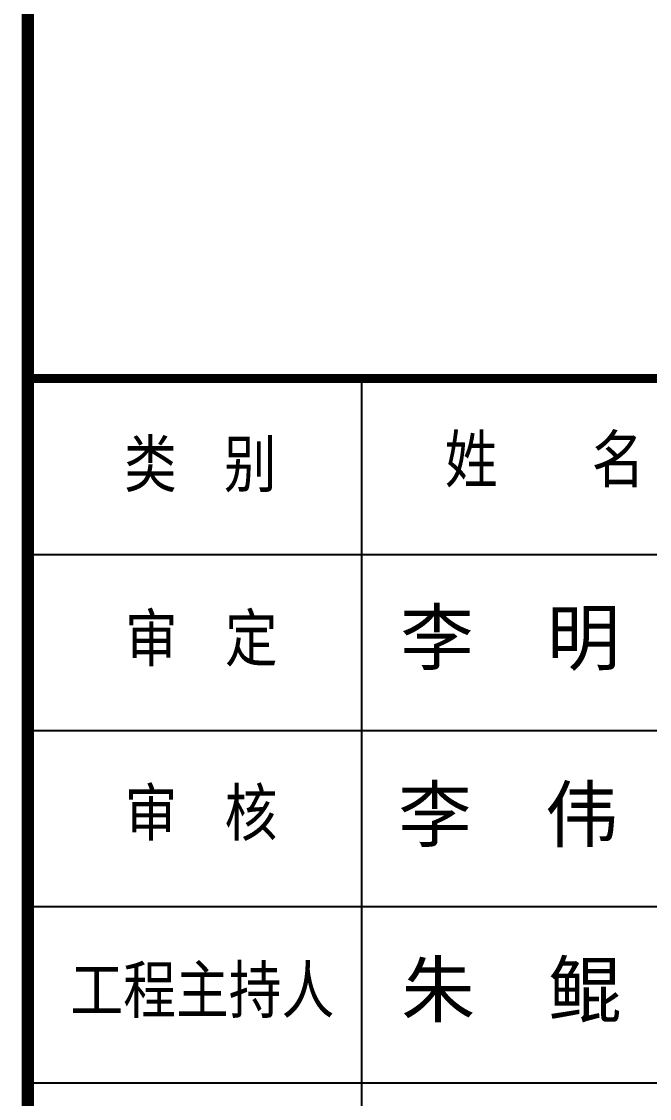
# Model space of a CAD drawing. Extents: x 9752569 to 9923256, y 1590558 to 2510207.
# Drawn here: x 9913453 to 9918806, y 1956582 to 1965757 of the extents above; entities that cross this region are included whole.
import ezdxf

# ---------------------------------------------------------------- set-up
doc = ezdxf.new("R2010")
doc.units = 0
doc.header["$LTSCALE"] = 1000
doc.header["$MEASUREMENT"] = 0
doc.layers.get('0').update_dxf_attribs({"linetype": 'CONTINUOUS'})
for name, color, linetype in [('PP-PM-TK', 7, 'CONTINUOUS'), ('PUB_TEXT', 7, 'CONTINUOUS'), ('签名', 255, 'CONTINUOUS')]:
    doc.layers.add(name, color=color, linetype=linetype)
doc.styles.add('-黑体', font='')
doc.styles.add('TQ', font='txt.shx', dxfattribs={"width": 0.8, "bigfont": 'hztxt.shx'})
doc.styles.get('-黑体').set_extended_font_data('SimSun')

# ---------------------------------------------------------------- blocks, each defined once
blk = doc.blocks.new('A2 TK 2019')
at = {"layer": 'PP-PM-TK', "color": 4}
for p, q in [((7037835.1, 1991447.9), (7037835.1, 1998447.9)), ((7035935.2, 1997447.9), (7041435.2, 1997447.9)), ((7035935.2, 1996447.9), (7041435.2, 1996447.9)), ((7035935.2, 1995447.9), (7041435.2, 1995447.9)), ((7035935.2, 1994447.9), (7041435.2, 1994447.9))]:
    blk.add_line(p, q, dxfattribs=at)
at = {"layer": 'PP-PM-TK', "color": 4, "const_width": 70}
blk.add_lwpolyline([(7035935.2, 2015183.8), (7041435.2, 2015183.8), (7041435.2, 1975183.8), (7035935.2, 1975183.8)], close=True, dxfattribs=at)
at = {"layer": 'PP-PM-TK', "color": 4, "const_width": 50}
blk.add_lwpolyline([(7035935.2, 1998447.9), (7041435.2, 1998447.9)], dxfattribs=at)
at = {"layer": 'PUB_TEXT', "color": 2, "style": 'TQ'}
for s, p in [('类 别', (7036482.6, 1997802.5)), ('姓  名', (7038305.6, 1997828.2)), ('审 定', (7036488.6, 1996812.6)), ('审 核', (7036486.8, 1995821.5)), ('工程主持人', (7036177.9, 1994815.2))]:
    blk.add_text(s, height=300, dxfattribs=at).set_placement(p)
at = {"layer": '签名', "linetype": 'Continuous', "style": '-黑体'}
for s, p in [('李  明', (7038052.5, 1996823.4)), ('李  伟', (7038040.8, 1995819)), ('朱  鲲', (7038058.8, 1994823.4))]:
    blk.add_text(s, height=306, dxfattribs=at).set_placement(p)

msp = doc.modelspace()

# ---------------------------------------------------------------- block references
at = {"xscale": 1.5, "yscale": 1.5, "zscale": 1.5}
msp.add_blockref('A2 TK 2019', (-640397.3, -1034955.6), dxfattribs=at)

doc.saveas('drawing.dxf')
